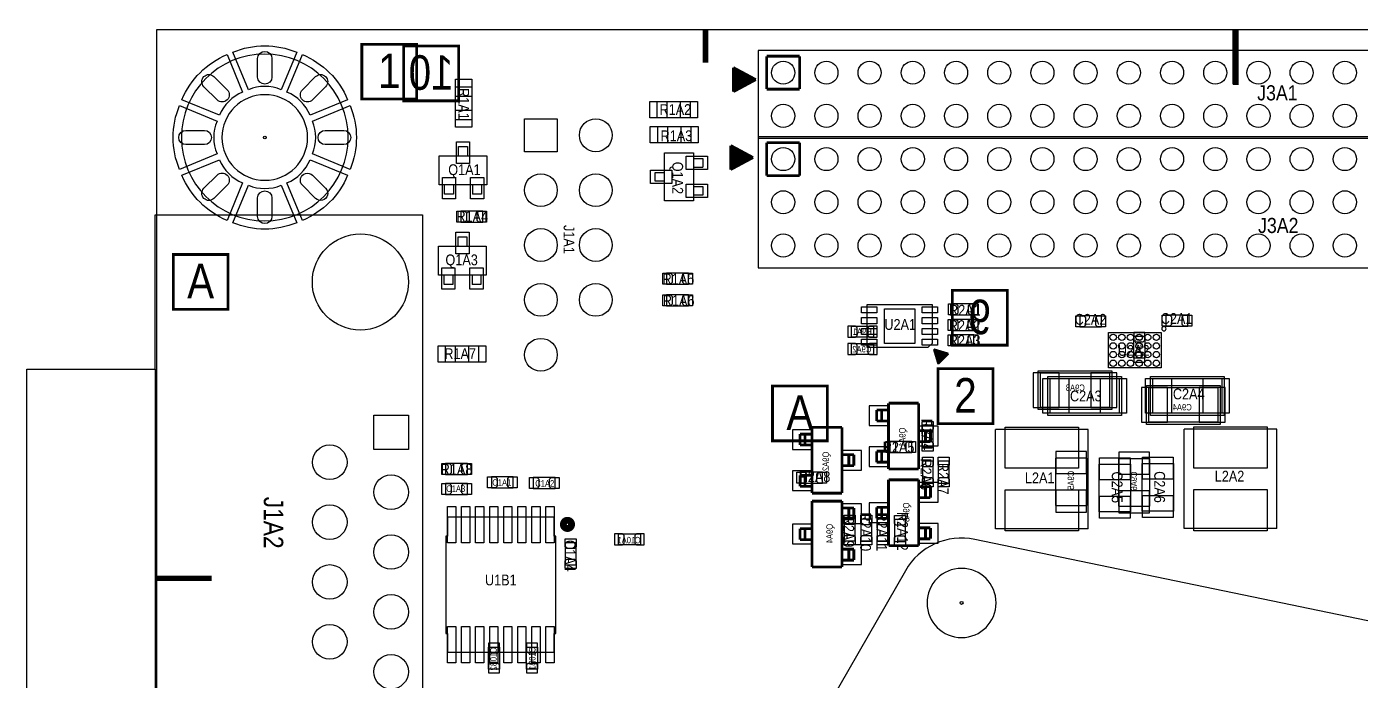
# Model space of a CAD drawing. Extents: x -11 to 122, y -5 to 122.
# Drawn here: x -11 to 50.7, y 91.9 to 122.1 of the extents above; entities that cross this region are included whole.
import ezdxf
from ezdxf.enums import TextEntityAlignment as Align

# ---------------------------------------------------------------- set-up
doc = ezdxf.new("R2010")
doc.units = 0
doc.header["$MEASUREMENT"] = 0
for name, color, linetype in [('BG_OUTLINE', 7, 'CONTINUOUS'), ('BG_SILKSCREEN_BOTTOM', 7, 'CONTINUOUS'), ('BG_SILKSCREEN_TOP', 7, 'CONTINUOUS'), ('PG_ASSEMBLY_BOTTOM', 7, 'CONTINUOUS'), ('PG_ASSEMBLY_TOP', 7, 'CONTINUOUS'), ('PIN_BOTTOM', 7, 'CONTINUOUS'), ('PIN_TOP', 7, 'CONTINUOUS'), ('RD_ASSEMBLY_BOTTOM', 7, 'CONTINUOUS'), ('RD_ASSEMBLY_TOP', 7, 'CONTINUOUS')]:
    doc.layers.add(name, color=color, linetype=linetype)

msp = doc.modelspace()

# ---------------------------------------------------------------- linework, layer by layer
at = {"layer": 'BG_OUTLINE'}
msp.add_lwpolyline([(-5, -5), (-5, 122), (122, 122), (122, -5)], close=True, dxfattribs=at)
at = {"layer": 'BG_SILKSCREEN_BOTTOM', "const_width": 0.254}
for points in [[(20.4, 122), (20.4, 120.46)], [(44.915, 122.001), (44.915, 119.461)], [(-5, 96.6), (-2.46, 96.6)]]:
    msp.add_lwpolyline(points, dxfattribs=at)
at = {"layer": 'BG_SILKSCREEN_BOTTOM', "const_width": 0.127}
for points in [[(6.43, 118.698), (8.97, 118.698), (8.97, 121.238), (6.43, 121.238)], [(-4.238, 111.586), (-1.698, 111.586), (-1.698, 109.046), (-4.238, 109.046)], [(31.83, 107.388), (34.37, 107.388), (34.37, 109.928), (31.83, 109.928)]]:
    msp.add_lwpolyline(points, close=True, dxfattribs=at)
at = {"layer": 'BG_SILKSCREEN_TOP', "const_width": 0.254}
for points in [[(44.954, 121.975), (44.954, 119.435)], [(-5, 96.6), (-2.46, 96.6)]]:
    msp.add_lwpolyline(points, dxfattribs=at)
at = {"layer": 'BG_SILKSCREEN_TOP', "const_width": 0.127}
for points in [[(4.493, 118.776), (7.033, 118.776), (7.033, 121.316), (4.493, 121.316)], [(31.167, 103.761), (33.707, 103.761), (33.707, 106.301), (31.167, 106.301)], [(23.504, 105.502), (26.044, 105.502), (26.044, 102.962), (23.504, 102.962)]]:
    msp.add_lwpolyline(points, close=True, dxfattribs=at)
at = {"layer": 'PG_ASSEMBLY_BOTTOM'}
for points in [[(28.178, 107.76), (27.162, 107.76), (27.162, 108.268), (28.178, 108.268)], [(27.162, 107.463), (28.178, 107.463), (28.178, 106.955), (27.162, 106.955)], [(40.733, 107.8), (40.733, 106.784), (40.225, 106.784), (40.225, 107.8)], [(35.81, 106.205), (39.21, 106.205), (39.21, 104.405), (35.81, 104.405)], [(35.91, 106.105), (39.11, 106.105), (39.11, 104.505), (35.91, 104.505)], [(44.223, 103.724), (40.823, 103.724), (40.823, 105.524), (44.223, 105.524)], [(44.123, 103.824), (40.923, 103.824), (40.923, 105.424), (44.123, 105.424)], [(36.612, 99.966), (38.062, 99.966), (38.062, 102.166), (36.612, 102.166)], [(39.528, 99.934), (40.978, 99.934), (40.978, 102.134), (39.528, 102.134)], [(17.389, 98.149), (16.373, 98.149), (16.373, 98.657), (17.389, 98.657)], [(10.354, 92.403), (10.354, 93.419), (10.862, 93.419), (10.862, 92.403)], [(12.122, 92.403), (12.122, 93.419), (12.63, 93.419), (12.63, 92.403)]]:
    msp.add_lwpolyline(points, close=True, dxfattribs=at)
at = {"layer": 'PG_ASSEMBLY_BOTTOM', "const_width": 0.127}
for points in [[(28.328, 103.879), (28.328, 104.387)], [(28.875, 104.387), (28.328, 104.387)], [(28.559, 103.879), (28.559, 104.387)], [(30.271, 104.705), (28.875, 104.705)], [(28.875, 101.657), (28.875, 104.705)], [(30.271, 101.657), (30.271, 104.705)], [(28.875, 103.879), (28.328, 103.879)], [(25.327, 103.272), (24.78, 103.272)], [(24.78, 102.764), (24.78, 103.272)], [(25.011, 102.764), (25.011, 103.272)], [(25.327, 100.542), (25.327, 103.59)], [(26.723, 103.59), (25.327, 103.59)], [(26.723, 100.542), (26.723, 103.59)], [(30.271, 103.435), (30.818, 103.435)], [(30.587, 103.435), (30.587, 102.927)], [(30.818, 103.435), (30.818, 102.927)], [(25.327, 102.764), (24.78, 102.764)], [(28.328, 102.483), (28.328, 101.975)], [(28.875, 102.483), (28.328, 102.483)], [(28.559, 102.483), (28.559, 101.975)], [(30.271, 102.927), (30.818, 102.927)], [(26.723, 102.32), (27.27, 102.32)], [(26.723, 101.812), (27.27, 101.812)], [(27.039, 102.32), (27.039, 101.812)], [(27.27, 102.32), (27.27, 101.812)], [(28.875, 101.975), (28.328, 101.975)], [(25.327, 101.368), (24.78, 101.368)], [(24.78, 101.368), (24.78, 100.86)], [(25.011, 101.368), (25.011, 100.86)], [(30.271, 101.657), (28.875, 101.657)], [(25.327, 100.86), (24.78, 100.86)], [(28.875, 101.158), (28.875, 98.11)], [(28.875, 101.158), (30.271, 101.158)], [(30.271, 101.158), (30.271, 98.11)], [(30.271, 100.84), (30.818, 100.84)], [(30.587, 100.332), (30.587, 100.84)], [(30.818, 100.332), (30.818, 100.84)], [(26.723, 100.542), (25.327, 100.542)], [(25.327, 100.171), (26.723, 100.171)], [(25.327, 100.171), (25.327, 97.123)], [(26.723, 100.171), (26.723, 97.123)], [(30.271, 100.332), (30.818, 100.332)], [(26.723, 99.853), (27.27, 99.853)], [(26.723, 99.345), (27.27, 99.345)], [(27.039, 99.345), (27.039, 99.853)], [(27.27, 99.345), (27.27, 99.853)], [(28.875, 99.888), (28.328, 99.888)], [(28.328, 99.38), (28.328, 99.888)], [(28.875, 99.38), (28.328, 99.38)], [(28.559, 99.38), (28.559, 99.888)], [(24.78, 98.393), (24.78, 98.901)], [(25.327, 98.901), (24.78, 98.901)], [(25.011, 98.393), (25.011, 98.901)], [(30.271, 98.936), (30.818, 98.936)], [(30.587, 98.936), (30.587, 98.428)], [(30.818, 98.936), (30.818, 98.428)], [(25.327, 98.393), (24.78, 98.393)], [(28.875, 98.11), (30.271, 98.11)], [(30.271, 98.428), (30.818, 98.428)], [(26.723, 97.949), (27.27, 97.949)], [(27.039, 97.949), (27.039, 97.441)], [(27.27, 97.949), (27.27, 97.441)], [(25.327, 97.123), (26.723, 97.123)], [(26.723, 97.441), (27.27, 97.441)]]:
    msp.add_lwpolyline(points, dxfattribs=at)
at = {"layer": 'PG_ASSEMBLY_TOP'}
for points in [[(22.84, 116.974), (73.16, 116.974), (73.16, 121.026), (22.84, 121.026)], [(8.823, 119.348), (9.585, 119.348), (9.585, 117.824), (8.823, 117.824)], [(19.69, 118.668), (19.69, 117.906), (18.166, 117.906), (18.166, 118.668)], [(19.716, 117.511), (19.716, 116.749), (18.192, 116.749), (18.192, 117.511)], [(22.84, 110.974), (73.16, 110.974), (73.16, 117.026), (22.84, 117.026)], [(7.307, 113.414), (7.307, 82.22), (-5.073, 82.22), (-5.073, 89.359), (-11.023, 89.359), (-11.023, 106.275), (-5.073, 106.275), (-5.073, 113.414)], [(9.073, 113.08), (10.089, 113.08), (10.089, 113.588), (9.073, 113.588)], [(18.602, 110.207), (19.618, 110.207), (19.618, 110.715), (18.602, 110.715)], [(18.602, 109.206), (19.618, 109.206), (19.618, 109.714), (18.602, 109.714)], [(31.827, 108.791), (32.843, 108.791), (32.843, 109.299), (31.827, 109.299)], [(37.725, 108.244), (38.741, 108.244), (38.741, 108.752), (37.725, 108.752)], [(42.732, 108.778), (41.716, 108.778), (41.716, 108.27), (42.732, 108.27)], [(31.814, 108.076), (32.83, 108.076), (32.83, 108.584), (31.814, 108.584)], [(32.83, 107.869), (31.814, 107.869), (31.814, 107.361), (32.83, 107.361)], [(8.364, 106.596), (8.364, 107.358), (9.888, 107.358), (9.888, 106.596)], [(36.256, 104.142), (36.256, 105.942), (39.656, 105.942), (39.656, 104.142)], [(36.356, 104.242), (36.356, 105.842), (39.556, 105.842), (39.556, 104.242)], [(44.406, 105.942), (44.406, 104.142), (41.006, 104.142), (41.006, 105.942)], [(44.306, 105.842), (44.306, 104.242), (41.106, 104.242), (41.106, 105.842)], [(30.43, 103.684), (30.43, 102.668), (30.938, 102.668), (30.938, 103.684)], [(28.934, 102.419), (29.95, 102.419), (29.95, 102.927), (28.934, 102.927)], [(9.387, 101.914), (8.371, 101.914), (8.371, 101.406), (9.387, 101.406)], [(30.441, 102.022), (30.441, 101.006), (30.949, 101.006), (30.949, 102.022)], [(31.169, 102.022), (31.169, 101.006), (31.677, 101.006), (31.677, 102.022)], [(40.072, 99.683), (38.622, 99.683), (38.622, 101.883), (40.072, 101.883)], [(42.069, 99.709), (40.619, 99.709), (40.619, 101.909), (42.069, 101.909)], [(11.506, 101.29), (10.49, 101.29), (10.49, 100.782), (11.506, 100.782)], [(13.443, 101.264), (12.427, 101.264), (12.427, 100.756), (13.443, 100.756)], [(25.824, 101.516), (24.808, 101.516), (24.808, 101.008), (25.824, 101.008)], [(8.371, 100.483), (9.387, 100.483), (9.387, 100.991), (8.371, 100.991)], [(26.817, 99.347), (26.817, 98.331), (27.325, 98.331), (27.325, 99.347)], [(27.597, 99.337), (27.597, 98.321), (28.105, 98.321), (28.105, 99.337)], [(28.345, 99.337), (28.345, 98.321), (28.853, 98.321), (28.853, 99.337)], [(29.146, 99.326), (29.146, 98.31), (29.654, 98.31), (29.654, 99.326)], [(13.903, 98.242), (13.903, 97.226), (14.411, 97.226), (14.411, 98.242)]]:
    msp.add_lwpolyline(points, close=True, dxfattribs=at)
for points in [[(3.861, 117, 1), (-3.861, 117, 1)], [(1.981, 117, 1), (-1.981, 117, 1)], [(41.723, 108.152, 1), (41.523, 108.152, 1)], [(33.858, 95.46, 1), (30.657, 95.46, 1)]]:
    msp.add_lwpolyline(points, format="xyb", close=True, dxfattribs=at)
for points, const_width in [([(24.762, 120.762), (23.238, 120.762)], 0.127), ([(23.238, 120.762), (23.238, 119.238)], 0.127), ([(24.762, 119.238), (24.762, 120.762)], 0.127), ([(22.73, 119.678), (21.694, 120.234)], 0.127), ([(21.694, 120.234), (21.694, 119.121)], 0.127), ([(21.694, 120.107), (21.931, 120.107)], 0.127), ([(21.694, 119.98), (22.167, 119.98)], 0.127), ([(21.694, 119.853), (22.404, 119.853)], 0.127), ([(21.694, 119.726), (22.64, 119.726)], 0.127), ([(21.694, 119.121), (22.73, 119.678)], 0.127), ([(21.694, 119.599), (22.583, 119.599)], 0.127), ([(21.694, 119.472), (22.347, 119.472)], 0.127), ([(21.694, 119.345), (22.111, 119.345)], 0.127), ([(21.694, 119.218), (21.874, 119.218)], 0.127), ([(23.238, 119.238), (24.762, 119.238)], 0.127), ([(21.567, 116.629), (21.567, 115.516)], 0.127), ([(22.603, 116.073), (21.567, 116.629)], 0.127), ([(23.238, 116.762), (23.238, 115.238)], 0.127), ([(24.762, 116.762), (23.238, 116.762)], 0.127), ([(24.762, 115.238), (24.762, 116.762)], 0.127), ([(21.567, 116.502), (21.804, 116.502)], 0.127), ([(21.567, 116.375), (22.04, 116.375)], 0.127), ([(21.567, 116.248), (22.277, 116.248)], 0.127), ([(21.567, 116.121), (22.513, 116.121)], 0.127), ([(21.567, 115.516), (22.603, 116.073)], 0.127), ([(21.567, 115.994), (22.456, 115.994)], 0.127), ([(21.567, 115.867), (22.22, 115.867)], 0.127), ([(21.567, 115.74), (21.984, 115.74)], 0.127), ([(21.567, 115.613), (21.747, 115.613)], 0.127), ([(23.238, 115.238), (24.762, 115.238)], 0.127), ([(30.969, 107.188), (31.172, 106.512)], 0.076), ([(31.645, 106.985), (30.969, 107.188)], 0.076), ([(30.976, 107.207), (31.179, 106.531)], 0.076), ([(31.651, 107.004), (30.976, 107.207)], 0.076), ([(31.388, 106.728), (30.987, 107.129)], 0.076), ([(31.394, 106.747), (30.993, 107.148)], 0.076), ([(31.334, 106.674), (31.034, 106.975)], 0.076), ([(31.341, 106.693), (31.039, 106.995)], 0.076), ([(31.442, 106.782), (31.065, 107.159)], 0.076), ([(31.448, 106.801), (31.07, 107.178)], 0.076), ([(31.28, 106.62), (31.079, 106.821)], 0.076), ([(31.287, 106.64), (31.086, 106.84)], 0.076), ([(31.172, 106.512), (31.645, 106.985)], 0.076), ([(31.179, 106.531), (31.651, 107.004)], 0.076), ([(31.495, 106.835), (31.218, 107.113)], 0.076), ([(31.502, 106.855), (31.225, 107.132)], 0.076), ([(31.549, 106.889), (31.372, 107.066)], 0.076), ([(31.556, 106.909), (31.379, 107.086)], 0.076), ([(31.604, 106.944), (31.527, 107.02)], 0.076), ([(31.61, 106.963), (31.534, 107.039)], 0.076), ([(31.226, 106.566), (31.126, 106.666)], 0.076), ([(31.232, 106.585), (31.132, 106.686)], 0.076)]:
    msp.add_lwpolyline(points, dxfattribs=dict(at, const_width=const_width))
for points in [[(8.073, 114.806), (8.073, 116.152)], [(8.073, 116.152), (10.283, 116.152)], [(8.975, 116.152), (8.975, 116.584)], [(8.975, 116.584), (9.381, 116.584)], [(9.381, 116.584), (9.381, 116.152)], [(10.283, 116.152), (10.283, 114.806)], [(18.502, 116.285), (19.848, 116.285)], [(18.502, 114.075), (18.502, 116.285)], [(19.848, 116.285), (19.848, 114.075)], [(19.848, 116.031), (20.28, 116.031)], [(19.848, 115.624), (20.28, 115.624)], [(20.28, 116.031), (20.28, 115.624)], [(18.07, 114.977), (18.07, 115.383)], [(18.07, 115.383), (18.502, 115.383)], [(18.502, 114.977), (18.07, 114.977)], [(10.283, 114.806), (8.073, 114.806)], [(8.327, 114.374), (8.327, 114.806)], [(8.734, 114.374), (8.327, 114.374)], [(8.734, 114.806), (8.734, 114.374)], [(9.622, 114.806), (9.622, 114.374)], [(10.029, 114.374), (9.622, 114.374)], [(10.029, 114.806), (10.029, 114.374)], [(19.848, 114.736), (20.28, 114.736)], [(20.28, 114.329), (19.848, 114.329)], [(20.28, 114.736), (20.28, 114.329)], [(19.848, 114.075), (18.502, 114.075)], [(8.947, 111.972), (8.947, 112.404)], [(8.947, 112.404), (9.353, 112.404)], [(9.353, 112.404), (9.353, 111.972)], [(8.045, 110.626), (8.045, 111.972)], [(8.045, 111.972), (10.255, 111.972)], [(10.255, 111.972), (10.255, 110.626)], [(10.255, 110.626), (8.045, 110.626)], [(8.299, 110.194), (8.299, 110.626)], [(8.706, 110.626), (8.706, 110.194)], [(9.594, 110.626), (9.594, 110.194)], [(10.001, 110.626), (10.001, 110.194)], [(8.706, 110.194), (8.299, 110.194)], [(10.001, 110.194), (9.594, 110.194)], [(27.889, 107.274), (27.889, 109.274)], [(30.889, 109.274), (30.889, 107.474), (30.689, 107.274), (27.889, 107.274)], [(27.889, 109.274), (30.889, 109.274)], [(39.055, 106.334), (39.055, 107.97)], [(39.055, 107.97), (41.491, 107.97)], [(41.491, 107.97), (41.491, 106.334)], [(-5.073, 106.275), (-5.073, 89.359)], [(41.491, 106.334), (39.055, 106.334)], [(33.821, 98.892), (33.821, 103.492)], [(38.121, 103.492), (33.821, 103.492)], [(38.121, 98.892), (38.121, 103.492)], [(46.857, 103.505), (42.557, 103.505)], [(42.557, 98.905), (42.557, 103.505)], [(46.857, 98.905), (46.857, 103.505)], [(13.393, 99.426), (8.461, 99.426)], [(8.461, 99.426), (8.461, 98.551)], [(13.393, 98.551), (13.393, 99.426)], [(38.121, 98.892), (33.821, 98.892)], [(46.857, 98.905), (42.557, 98.905)], [(8.377, 98.551), (8.377, 94.051)], [(8.461, 98.551), (8.377, 98.551)], [(13.477, 98.551), (13.393, 98.551)], [(13.477, 94.051), (13.477, 98.551)], [(55.462, 93.728), (32.865, 98.398)], [(29.654, 96.952), (23.585, 86.361)], [(8.377, 94.051), (8.461, 94.051)], [(8.461, 94.051), (8.461, 93.176)], [(13.393, 94.051), (13.477, 94.051)], [(13.393, 93.176), (13.393, 94.051)], [(8.461, 93.176), (13.393, 93.176)]]:
    msp.add_lwpolyline(points, dxfattribs=at)
at = {"layer": 'PG_ASSEMBLY_TOP', "const_width": 0.318}
msp.add_lwpolyline([(14.203, 99.095, 1), (13.823, 99.095, 1)], format="xyb", close=True, dxfattribs=at)
at = {"layer": 'PG_ASSEMBLY_TOP'}
msp.add_lwpolyline([(32.865, 98.398, 0.324283), (29.654, 96.952)], format="xyb", dxfattribs=at)
at = {"layer": 'PIN_BOTTOM'}
for points in [[(0.33, 120.656), (0.33, 119.796, -1), (-0.33, 119.796), (-0.33, 120.656, -1)], [(-2.352, 119.818), (-1.744, 119.21, -1), (-2.21, 118.744), (-2.818, 119.352, -1)], [(2.818, 119.352), (2.21, 118.744, -1), (1.744, 119.21), (2.352, 119.818, -1)], [(-3.656, 117.33), (-2.796, 117.33, -1), (-2.796, 116.67), (-3.656, 116.67, -1)], [(3.656, 116.67), (2.796, 116.67, -1), (2.796, 117.33), (3.656, 117.33, -1)], [(-2.818, 114.648), (-2.21, 115.256, -1), (-1.744, 114.79), (-2.352, 114.182, -1)], [(2.352, 114.182), (1.744, 114.79, -1), (2.21, 115.256), (2.818, 114.648, -1)], [(-0.33, 113.344), (-0.33, 114.204, -1), (0.33, 114.204), (0.33, 113.344, -1)]]:
    msp.add_lwpolyline(points, format="xyb", close=True, dxfattribs=at)
for points in [[(13.543, 116.344), (12.023, 116.344), (12.023, 117.864), (13.543, 117.864)], [(26.984, 107.76), (27.348, 107.76), (27.424, 107.836), (27.424, 108.192), (27.348, 108.268), (26.984, 108.268)], [(28.356, 108.268), (27.992, 108.268), (27.916, 108.192), (27.916, 107.836), (27.992, 107.76), (28.356, 107.76)], [(26.984, 106.955), (27.348, 106.955), (27.424, 107.031), (27.424, 107.387), (27.348, 107.463), (26.984, 107.463)], [(28.356, 107.463), (27.992, 107.463), (27.916, 107.387), (27.916, 107.031), (27.992, 106.955), (28.356, 106.955)], [(40.225, 107.978), (40.225, 107.614), (40.301, 107.538), (40.657, 107.538), (40.733, 107.614), (40.733, 107.978)], [(40.733, 106.606), (40.733, 106.97), (40.657, 107.046), (40.301, 107.046), (40.225, 106.97), (40.225, 106.606)], [(35.576, 106.105), (35.576, 104.505), (36.776, 104.505), (36.776, 106.105)], [(38.244, 106.105), (38.244, 104.505), (39.444, 104.505), (39.444, 106.105)], [(41.789, 103.824), (41.789, 105.424), (40.589, 105.424), (40.589, 103.824)], [(44.457, 103.824), (44.457, 105.424), (43.257, 105.424), (43.257, 103.824)], [(27.975, 103.678), (28.885, 103.678), (28.885, 104.588), (27.975, 104.588)], [(5.047, 104.157), (6.647, 104.157), (6.647, 102.557), (5.047, 102.557)], [(24.427, 102.563), (25.337, 102.563), (25.337, 103.473), (24.427, 103.473)], [(30.261, 102.726), (31.171, 102.726), (31.171, 103.636), (30.261, 103.636)], [(26.713, 101.611), (27.623, 101.611), (27.623, 102.521), (26.713, 102.521)], [(27.975, 101.774), (28.885, 101.774), (28.885, 102.684), (27.975, 102.684)], [(36.627, 101.445), (38.047, 101.445), (38.047, 102.465), (36.627, 102.465)], [(39.543, 101.413), (40.963, 101.413), (40.963, 102.433), (39.543, 102.433)], [(24.427, 100.659), (25.337, 100.659), (25.337, 101.569), (24.427, 101.569)], [(31.171, 101.041), (30.261, 101.041), (30.261, 100.131), (31.171, 100.131)], [(36.627, 99.667), (38.047, 99.667), (38.047, 100.687), (36.627, 100.687)], [(39.543, 99.635), (40.963, 99.635), (40.963, 100.655), (39.543, 100.655)], [(27.623, 100.054), (26.713, 100.054), (26.713, 99.144), (27.623, 99.144)], [(28.885, 100.089), (27.975, 100.089), (27.975, 99.179), (28.885, 99.179)], [(25.337, 99.102), (24.427, 99.102), (24.427, 98.192), (25.337, 98.192)], [(31.171, 99.137), (30.261, 99.137), (30.261, 98.227), (31.171, 98.227)], [(16.195, 98.149), (16.559, 98.149), (16.635, 98.225), (16.635, 98.581), (16.559, 98.657), (16.195, 98.657)], [(17.567, 98.657), (17.203, 98.657), (17.127, 98.581), (17.127, 98.225), (17.203, 98.149), (17.567, 98.149)], [(27.623, 98.15), (26.713, 98.15), (26.713, 97.24), (27.623, 97.24)], [(10.354, 93.597), (10.354, 93.233), (10.43, 93.157), (10.786, 93.157), (10.862, 93.233), (10.862, 93.597)], [(12.122, 93.597), (12.122, 93.233), (12.198, 93.157), (12.554, 93.157), (12.63, 93.233), (12.63, 93.597)], [(10.862, 92.225), (10.862, 92.589), (10.786, 92.665), (10.43, 92.665), (10.354, 92.589), (10.354, 92.225)], [(12.63, 92.225), (12.63, 92.589), (12.554, 92.665), (12.198, 92.665), (12.122, 92.589), (12.122, 92.225)]]:
    msp.add_lwpolyline(points, close=True, dxfattribs=at)
for centre, radius in [((24, 120), 0.535), ((26, 120), 0.535), ((28, 120), 0.535), ((30, 120), 0.535), ((32, 120), 0.535), ((34, 120), 0.535), ((36, 120), 0.535), ((38, 120), 0.535), ((40, 120), 0.535), ((42, 120), 0.535), ((44, 120), 0.535), ((46, 120), 0.535), ((48, 120), 0.535), ((50, 120), 0.535), ((24, 118), 0.535), ((26, 118), 0.535), ((28, 118), 0.535), ((30, 118), 0.535), ((32, 118), 0.535), ((34, 118), 0.535), ((36, 118), 0.535), ((38, 118), 0.535), ((40, 118), 0.535), ((42, 118), 0.535), ((44, 118), 0.535), ((46, 118), 0.535), ((48, 118), 0.535), ((50, 118), 0.535), ((15.323, 117.104), 0.76), ((0, 117), 0.065), ((24, 116), 0.535), ((26, 116), 0.535), ((28, 116), 0.535), ((30, 116), 0.535), ((32, 116), 0.535), ((34, 116), 0.535), ((36, 116), 0.535), ((38, 116), 0.535), ((40, 116), 0.535), ((42, 116), 0.535), ((44, 116), 0.535), ((46, 116), 0.535), ((48, 116), 0.535), ((50, 116), 0.535), ((12.783, 114.564), 0.76), ((15.323, 114.564), 0.76), ((24, 114), 0.535), ((26, 114), 0.535), ((28, 114), 0.535), ((30, 114), 0.535), ((32, 114), 0.535), ((34, 114), 0.535), ((36, 114), 0.535), ((38, 114), 0.535), ((40, 114), 0.535), ((42, 114), 0.535), ((44, 114), 0.535), ((46, 114), 0.535), ((48, 114), 0.535), ((50, 114), 0.535), ((4.427, 110.312), 2.225), ((12.783, 112.024), 0.76), ((15.323, 112.024), 0.76), ((24, 112), 0.535), ((26, 112), 0.535), ((28, 112), 0.535), ((30, 112), 0.535), ((32, 112), 0.535), ((34, 112), 0.535), ((36, 112), 0.535), ((38, 112), 0.535), ((40, 112), 0.535), ((42, 112), 0.535), ((44, 112), 0.535), ((46, 112), 0.535), ((48, 112), 0.535), ((50, 112), 0.535), ((12.783, 109.484), 0.76), ((15.323, 109.484), 0.76), ((12.783, 106.944), 0.76), ((3.007, 101.972), 0.8), ((5.847, 100.587), 0.8), ((3.007, 99.202), 0.8), ((5.847, 97.817), 0.8), ((3.007, 96.432), 0.8), ((5.847, 95.047), 0.8), ((32.258, 95.46), 0.065), ((3.007, 93.662), 0.8), ((5.847, 92.277), 0.8)]:
    msp.add_circle(centre, radius, dxfattribs=at)
at = {"layer": 'PIN_TOP'}
for points in [[(-0.758, 119.211), (-1.478, 120.947, -0.198984), (1.478, 120.947), (0.758, 119.211, 0.198828)], [(-2.099, 118.027), (-3.836, 118.746, -0.198956), (-1.746, 120.836), (-1.027, 119.099, 0.19886)], [(1.027, 119.099), (1.746, 120.836, -0.198956), (3.836, 118.746), (2.099, 118.027, 0.19886)], [(-2.211, 116.242), (-3.947, 115.522, -0.198984), (-3.947, 118.478), (-2.211, 117.758, 0.198828)], [(2.211, 117.758), (3.947, 118.478, -0.198984), (3.947, 115.522), (2.211, 116.242, 0.198828)], [(-1.027, 114.901), (-1.746, 113.164, -0.198956), (-3.836, 115.254), (-2.099, 115.973, 0.19886)], [(2.099, 115.973), (3.836, 115.254, -0.198956), (1.746, 113.164), (1.027, 114.901, 0.19886)], [(0.758, 114.789), (1.478, 113.053, -0.198984), (-1.478, 113.053), (-0.758, 114.789, 0.198828)]]:
    msp.add_lwpolyline(points, format="xyb", close=True, dxfattribs=at)
for points in [[(9.584, 119.692), (9.584, 118.902), (8.824, 118.902), (8.824, 119.692)], [(18.612, 117.907), (17.822, 117.907), (17.822, 118.667), (18.612, 118.667)], [(20.034, 117.907), (19.244, 117.907), (19.244, 118.667), (20.034, 118.667)], [(9.584, 118.27), (9.584, 117.48), (8.824, 117.48), (8.824, 118.27)], [(13.543, 116.344), (12.023, 116.344), (12.023, 117.864), (13.543, 117.864)], [(18.638, 116.75), (17.848, 116.75), (17.848, 117.51), (18.638, 117.51)], [(20.06, 116.75), (19.27, 116.75), (19.27, 117.51), (20.06, 117.51)], [(9.483, 116.793), (9.483, 115.803), (8.873, 115.803), (8.873, 116.793)], [(19.506, 116.135), (20.496, 116.135), (20.496, 115.525), (19.506, 115.525)], [(17.861, 115.485), (18.851, 115.485), (18.851, 114.875), (17.861, 114.875)], [(8.833, 115.148), (8.833, 114.158), (8.223, 114.158), (8.223, 115.148)], [(10.133, 115.148), (10.133, 114.158), (9.523, 114.158), (9.523, 115.148)], [(19.506, 114.835), (20.496, 114.835), (20.496, 114.225), (19.506, 114.225)], [(8.895, 113.588), (9.259, 113.588), (9.335, 113.512), (9.335, 113.156), (9.259, 113.08), (8.895, 113.08)], [(10.267, 113.08), (9.903, 113.08), (9.827, 113.156), (9.827, 113.512), (9.903, 113.588), (10.267, 113.588)], [(9.455, 112.613), (9.455, 111.623), (8.845, 111.623), (8.845, 112.613)], [(8.805, 110.968), (8.805, 109.978), (8.195, 109.978), (8.195, 110.968)], [(10.105, 110.968), (10.105, 109.978), (9.495, 109.978), (9.495, 110.968)], [(18.424, 110.715), (18.788, 110.715), (18.864, 110.639), (18.864, 110.283), (18.788, 110.207), (18.424, 110.207)], [(19.796, 110.207), (19.432, 110.207), (19.356, 110.283), (19.356, 110.639), (19.432, 110.715), (19.796, 110.715)], [(18.424, 109.714), (18.788, 109.714), (18.864, 109.638), (18.864, 109.282), (18.788, 109.206), (18.424, 109.206)], [(19.796, 109.206), (19.432, 109.206), (19.356, 109.282), (19.356, 109.638), (19.432, 109.714), (19.796, 109.714)], [(31.649, 109.299), (32.013, 109.299), (32.089, 109.223), (32.089, 108.867), (32.013, 108.791), (31.649, 108.791)], [(33.021, 108.791), (32.657, 108.791), (32.581, 108.867), (32.581, 109.223), (32.657, 109.299), (33.021, 109.299)], [(28.338, 108.884), (27.628, 108.884), (27.628, 109.164), (28.338, 109.164)], [(28.338, 108.384), (27.628, 108.384), (27.628, 108.664), (28.338, 108.664)], [(30.089, 107.474), (28.689, 107.474), (28.689, 109.074), (30.089, 109.074)], [(30.44, 109.164), (31.15, 109.164), (31.15, 108.884), (30.44, 108.884)], [(30.44, 108.664), (31.15, 108.664), (31.15, 108.384), (30.44, 108.384)], [(37.547, 108.752), (37.911, 108.752), (37.987, 108.676), (37.987, 108.32), (37.911, 108.244), (37.547, 108.244)], [(38.919, 108.244), (38.555, 108.244), (38.479, 108.32), (38.479, 108.676), (38.555, 108.752), (38.919, 108.752)], [(41.538, 108.778), (41.902, 108.778), (41.978, 108.702), (41.978, 108.346), (41.902, 108.27), (41.538, 108.27)], [(42.91, 108.27), (42.546, 108.27), (42.47, 108.346), (42.47, 108.702), (42.546, 108.778), (42.91, 108.778)], [(28.338, 107.884), (27.628, 107.884), (27.628, 108.164), (28.338, 108.164)], [(30.44, 108.164), (31.15, 108.164), (31.15, 107.884), (30.44, 107.884)], [(31.636, 108.584), (32, 108.584), (32.076, 108.508), (32.076, 108.152), (32, 108.076), (31.636, 108.076)], [(33.008, 108.076), (32.644, 108.076), (32.568, 108.152), (32.568, 108.508), (32.644, 108.584), (33.008, 108.584)], [(28.338, 107.384), (27.628, 107.384), (27.628, 107.664), (28.338, 107.664)], [(30.44, 107.664), (31.15, 107.664), (31.15, 107.384), (30.44, 107.384)], [(31.636, 107.869), (32, 107.869), (32.076, 107.793), (32.076, 107.437), (32, 107.361), (31.636, 107.361)], [(33.008, 107.361), (32.644, 107.361), (32.568, 107.437), (32.568, 107.793), (32.644, 107.869), (33.008, 107.869)], [(8.02, 107.357), (8.81, 107.357), (8.81, 106.597), (8.02, 106.597)], [(9.442, 107.357), (10.232, 107.357), (10.232, 106.597), (9.442, 106.597)], [(36.022, 104.242), (36.022, 105.842), (37.222, 105.842), (37.222, 104.242)], [(38.69, 104.242), (38.69, 105.842), (39.89, 105.842), (39.89, 104.242)], [(41.972, 105.842), (41.972, 104.242), (40.772, 104.242), (40.772, 105.842)], [(44.64, 105.842), (44.64, 104.242), (43.44, 104.242), (43.44, 105.842)], [(5.047, 104.157), (6.647, 104.157), (6.647, 102.557), (5.047, 102.557)], [(30.938, 103.862), (30.938, 103.498), (30.862, 103.422), (30.506, 103.422), (30.43, 103.498), (30.43, 103.862)], [(34.271, 103.592), (37.671, 103.592), (37.671, 101.692), (34.271, 101.692)], [(43.007, 103.605), (46.407, 103.605), (46.407, 101.705), (43.007, 101.705)], [(28.756, 102.927), (29.12, 102.927), (29.196, 102.851), (29.196, 102.495), (29.12, 102.419), (28.756, 102.419)], [(30.128, 102.419), (29.764, 102.419), (29.688, 102.495), (29.688, 102.851), (29.764, 102.927), (30.128, 102.927)], [(30.43, 102.49), (30.43, 102.854), (30.506, 102.93), (30.862, 102.93), (30.938, 102.854), (30.938, 102.49)], [(8.193, 101.914), (8.557, 101.914), (8.633, 101.838), (8.633, 101.482), (8.557, 101.406), (8.193, 101.406)], [(9.565, 101.406), (9.201, 101.406), (9.125, 101.482), (9.125, 101.838), (9.201, 101.914), (9.565, 101.914)], [(30.949, 102.2), (30.949, 101.836), (30.873, 101.76), (30.517, 101.76), (30.441, 101.836), (30.441, 102.2)], [(31.677, 102.2), (31.677, 101.836), (31.601, 101.76), (31.245, 101.76), (31.169, 101.836), (31.169, 102.2)], [(40.057, 101.162), (38.637, 101.162), (38.637, 102.182), (40.057, 102.182)], [(42.054, 101.188), (40.634, 101.188), (40.634, 102.208), (42.054, 102.208)], [(10.312, 101.29), (10.676, 101.29), (10.752, 101.214), (10.752, 100.858), (10.676, 100.782), (10.312, 100.782)], [(11.684, 100.782), (11.32, 100.782), (11.244, 100.858), (11.244, 101.214), (11.32, 101.29), (11.684, 101.29)], [(12.249, 101.264), (12.613, 101.264), (12.689, 101.188), (12.689, 100.832), (12.613, 100.756), (12.249, 100.756)], [(13.621, 100.756), (13.257, 100.756), (13.181, 100.832), (13.181, 101.188), (13.257, 101.264), (13.621, 101.264)], [(24.63, 101.516), (24.994, 101.516), (25.07, 101.44), (25.07, 101.084), (24.994, 101.008), (24.63, 101.008)], [(26.002, 101.008), (25.638, 101.008), (25.562, 101.084), (25.562, 101.44), (25.638, 101.516), (26.002, 101.516)], [(30.441, 100.828), (30.441, 101.192), (30.517, 101.268), (30.873, 101.268), (30.949, 101.192), (30.949, 100.828)], [(31.169, 100.828), (31.169, 101.192), (31.245, 101.268), (31.601, 101.268), (31.677, 101.192), (31.677, 100.828)], [(8.193, 100.991), (8.557, 100.991), (8.633, 100.915), (8.633, 100.559), (8.557, 100.483), (8.193, 100.483)], [(9.565, 100.483), (9.201, 100.483), (9.125, 100.559), (9.125, 100.915), (9.201, 100.991), (9.565, 100.991)], [(34.271, 100.692), (37.671, 100.692), (37.671, 98.792), (34.271, 98.792)], [(43.007, 100.705), (46.407, 100.705), (46.407, 98.805), (43.007, 98.805)], [(40.057, 99.384), (38.637, 99.384), (38.637, 100.404), (40.057, 100.404)], [(42.054, 99.41), (40.634, 99.41), (40.634, 100.43), (42.054, 100.43)], [(8.842, 99.916), (8.842, 98.236), (8.462, 98.236), (8.462, 99.916)], [(9.492, 99.916), (9.492, 98.236), (9.112, 98.236), (9.112, 99.916)], [(10.142, 99.916), (10.142, 98.236), (9.762, 98.236), (9.762, 99.916)], [(10.792, 99.916), (10.792, 98.236), (10.412, 98.236), (10.412, 99.916)], [(11.442, 99.916), (11.442, 98.236), (11.062, 98.236), (11.062, 99.916)], [(12.092, 99.916), (12.092, 98.236), (11.712, 98.236), (11.712, 99.916)], [(12.742, 99.916), (12.742, 98.236), (12.362, 98.236), (12.362, 99.916)], [(13.392, 99.916), (13.392, 98.236), (13.012, 98.236), (13.012, 99.916)], [(27.325, 99.525), (27.325, 99.161), (27.249, 99.085), (26.893, 99.085), (26.817, 99.161), (26.817, 99.525)], [(28.105, 99.515), (28.105, 99.151), (28.029, 99.075), (27.673, 99.075), (27.597, 99.151), (27.597, 99.515)], [(28.853, 99.515), (28.853, 99.151), (28.777, 99.075), (28.421, 99.075), (28.345, 99.151), (28.345, 99.515)], [(29.654, 99.504), (29.654, 99.14), (29.578, 99.064), (29.222, 99.064), (29.146, 99.14), (29.146, 99.504)], [(14.411, 98.42), (14.411, 98.056), (14.335, 97.98), (13.979, 97.98), (13.903, 98.056), (13.903, 98.42)], [(26.817, 98.153), (26.817, 98.517), (26.893, 98.593), (27.249, 98.593), (27.325, 98.517), (27.325, 98.153)], [(27.597, 98.143), (27.597, 98.507), (27.673, 98.583), (28.029, 98.583), (28.105, 98.507), (28.105, 98.143)], [(28.345, 98.143), (28.345, 98.507), (28.421, 98.583), (28.777, 98.583), (28.853, 98.507), (28.853, 98.143)], [(29.146, 98.132), (29.146, 98.496), (29.222, 98.572), (29.578, 98.572), (29.654, 98.496), (29.654, 98.132)], [(13.903, 97.048), (13.903, 97.412), (13.979, 97.488), (14.335, 97.488), (14.411, 97.412), (14.411, 97.048)], [(8.842, 94.366), (8.842, 92.686), (8.462, 92.686), (8.462, 94.366)], [(9.492, 94.366), (9.492, 92.686), (9.112, 92.686), (9.112, 94.366)], [(10.142, 94.366), (10.142, 92.686), (9.762, 92.686), (9.762, 94.366)], [(10.792, 94.366), (10.792, 92.686), (10.412, 92.686), (10.412, 94.366)], [(11.442, 94.366), (11.442, 92.686), (11.062, 92.686), (11.062, 94.366)], [(12.092, 94.366), (12.092, 92.686), (11.712, 92.686), (11.712, 94.366)], [(12.742, 94.366), (12.742, 92.686), (12.362, 92.686), (12.362, 94.366)], [(13.392, 94.366), (13.392, 92.686), (13.012, 92.686), (13.012, 94.366)]]:
    msp.add_lwpolyline(points, close=True, dxfattribs=at)
for centre, radius in [((24, 120), 0.535), ((26, 120), 0.535), ((28, 120), 0.535), ((30, 120), 0.535), ((32, 120), 0.535), ((34, 120), 0.535), ((36, 120), 0.535), ((38, 120), 0.535), ((40, 120), 0.535), ((42, 120), 0.535), ((44, 120), 0.535), ((46, 120), 0.535), ((48, 120), 0.535), ((50, 120), 0.535), ((24, 118), 0.535), ((26, 118), 0.535), ((28, 118), 0.535), ((30, 118), 0.535), ((32, 118), 0.535), ((34, 118), 0.535), ((36, 118), 0.535), ((38, 118), 0.535), ((40, 118), 0.535), ((42, 118), 0.535), ((44, 118), 0.535), ((46, 118), 0.535), ((48, 118), 0.535), ((50, 118), 0.535), ((15.323, 117.104), 0.76), ((0, 117), 0.065), ((24, 116), 0.535), ((26, 116), 0.535), ((28, 116), 0.535), ((30, 116), 0.535), ((32, 116), 0.535), ((34, 116), 0.535), ((36, 116), 0.535), ((38, 116), 0.535), ((40, 116), 0.535), ((42, 116), 0.535), ((44, 116), 0.535), ((46, 116), 0.535), ((48, 116), 0.535), ((50, 116), 0.535), ((12.783, 114.564), 0.76), ((15.323, 114.564), 0.76), ((24, 114), 0.535), ((26, 114), 0.535), ((28, 114), 0.535), ((30, 114), 0.535), ((32, 114), 0.535), ((34, 114), 0.535), ((36, 114), 0.535), ((38, 114), 0.535), ((40, 114), 0.535), ((42, 114), 0.535), ((44, 114), 0.535), ((46, 114), 0.535), ((48, 114), 0.535), ((50, 114), 0.535), ((4.427, 110.312), 2.225), ((12.783, 112.024), 0.76), ((15.323, 112.024), 0.76), ((24, 112), 0.535), ((26, 112), 0.535), ((28, 112), 0.535), ((30, 112), 0.535), ((32, 112), 0.535), ((34, 112), 0.535), ((36, 112), 0.535), ((38, 112), 0.535), ((40, 112), 0.535), ((42, 112), 0.535), ((44, 112), 0.535), ((46, 112), 0.535), ((48, 112), 0.535), ((50, 112), 0.535), ((12.783, 109.484), 0.76), ((15.323, 109.484), 0.76), ((12.783, 106.944), 0.76), ((39.273, 107.752), 0.15), ((39.273, 107.352), 0.15), ((39.673, 107.752), 0.15), ((39.673, 107.352), 0.15), ((40.073, 107.752), 0.15), ((40.073, 107.352), 0.15), ((40.473, 107.752), 0.15), ((40.473, 107.352), 0.15), ((40.873, 107.752), 0.15), ((40.873, 107.352), 0.15), ((41.273, 107.752), 0.15), ((41.273, 107.352), 0.15), ((39.273, 106.952), 0.15), ((39.673, 106.952), 0.15), ((40.073, 106.952), 0.15), ((40.473, 106.952), 0.15), ((40.873, 106.952), 0.15), ((41.273, 106.952), 0.15), ((39.273, 106.552), 0.15), ((39.673, 106.552), 0.15), ((40.073, 106.552), 0.15), ((40.473, 106.552), 0.15), ((40.873, 106.552), 0.15), ((41.273, 106.552), 0.15), ((3.007, 101.972), 0.8), ((5.847, 100.587), 0.8), ((3.007, 99.202), 0.8), ((5.847, 97.817), 0.8), ((3.007, 96.432), 0.8), ((5.847, 95.047), 0.8), ((32.258, 95.46), 0.065), ((3.007, 93.662), 0.8), ((5.847, 92.277), 0.8)]:
    msp.add_circle(centre, radius, dxfattribs=at)

# ---------------------------------------------------------------- texts
at = {"layer": 'BG_SILKSCREEN_BOTTOM', "text_generation_flag": 2, "width": 0.875}
for s, p in [('10', (7.7, 119.206)), ('A', (-2.968, 109.554)), ('9', (33.1, 107.896))]:
    msp.add_text(s, height=1.6, dxfattribs=at).set_placement(p, align=Align.CENTER)
at = {"layer": 'BG_SILKSCREEN_TOP', "width": 0.875}
for s, p in [('1', (5.763, 119.284)), ('2', (32.437, 104.269)), ('A', (24.774, 103.47))]:
    msp.add_text(s, height=1.6, dxfattribs=at).set_placement(p, align=Align.CENTER)
at = {"layer": 'RD_ASSEMBLY_BOTTOM', "text_generation_flag": 2, "width": 0.876667}
for s, p in [('R9A1', (27.661, 107.867)), ('C9A2', (27.64, 107.055)), ('C9A3', (37.522, 105.269)), ('C9A4', (42.472, 104.37)), ('C10A1', (16.864, 98.219))]:
    msp.add_text(s, height=0.3, dxfattribs=at).set_placement(p, align=Align.CENTER)
for s, p in [('C9A1', (40.582, 107.249)), ('Q9A1', (29.666, 103.129)), ('Q9A2', (26.118, 102.014)), ('C9A5', (37.466, 101.135)), ('C9A6', (40.382, 101.103)), ('Q9A3', (29.844, 99.66)), ('Q9A4', (26.296, 98.673)), ('C10B2', (10.734, 92.872)), ('C10B1', (12.533, 92.894))]:
    msp.add_text(s, height=0.3, rotation=90, dxfattribs=at).set_placement(p, align=Align.CENTER)
at = {"layer": 'RD_ASSEMBLY_TOP', "width": 0.876}
for s, p in [('R1A1', (8.96, 118.554)), ('Q1A2', (18.865, 115.128)), ('R2A4', (30.4, 103.258)), ('R2A6', (30.358, 101.415)), ('R2A7', (31.156, 101.208)), ('C2A5', (39.208, 100.813)), ('C2A6', (41.176, 100.826)), ('R2A9', (26.783, 98.763)), ('R2A10', (27.563, 98.753)), ('R2A11', (28.311, 98.753)), ('R2A12', (29.27, 98.779)), ('C1A4', (13.886, 97.643))]:
    msp.add_text(s, height=0.5, rotation=270, dxfattribs=at).set_placement(p, align=Align.CENTER)
at = {"layer": 'RD_ASSEMBLY_TOP'}
for s, height, width, p in [('J3A1', 0.7, 0.875714, (46.878, 118.717)), ('R1A2', 0.5, 0.876, (19.006, 118.042)), ('R1A3', 0.5, 0.876, (19.056, 116.829)), ('Q1A1', 0.5, 0.876, (9.243, 115.26)), ('R1A4', 0.5, 0.876, (9.607, 113.102)), ('J3A2', 0.7, 0.875714, (46.917, 112.58)), ('Q1A3', 0.5, 0.876, (9.113, 111.087)), ('R1A5', 0.5, 0.876, (19.149, 110.203)), ('R1A6', 0.5, 0.876, (19.162, 109.202)), ('R2A1', 0.5, 0.876, (32.411, 108.757)), ('C2A2', 0.5, 0.876, (38.225, 108.335)), ('C2A1', 0.5, 0.876, (42.212, 108.371)), ('U2A1', 0.5, 0.876, (29.415, 108.097)), ('R2A2', 0.5, 0.876, (32.398, 108.042)), ('R2A3', 0.5, 0.876, (32.398, 107.355)), ('R1A7', 0.5, 0.876, (9.045, 106.745)), ('U2A2', 0.5, 0.876, (40.224, 106.897)), ('C2A3', 0.5, 0.876, (38.007, 104.788)), ('C2A4', 0.5, 0.876, (42.772, 104.882)), ('R2A5', 0.5, 0.876, (29.342, 102.417)), ('R1A8', 0.5, 0.876, (8.878, 101.396)), ('R2A8', 0.5, 0.876, (25.449, 101.055)), ('L2A1', 0.5, 0.876, (35.874, 100.998)), ('L2A2', 0.5, 0.876, (44.662, 101.076)), ('C1A3', 0.3, 0.876667, (8.84, 100.598)), ('C1A1', 0.3, 0.876667, (10.972, 100.884)), ('C1A2', 0.3, 0.876667, (12.961, 100.845)), ('U1B1', 0.5, 0.876, (10.927, 96.275))]:
    msp.add_text(s, height=height, dxfattribs=dict(at, width=width)).set_placement(p, align=Align.CENTER)
for s, height, width, p in [('J1A1', 0.5, 0.876, (13.834, 112.951)), ('J1A2', 0.9, 0.875556, (-0.046, 100.376))]:
    msp.add_text(s, height=height, rotation=270, dxfattribs=dict(at, width=width)).set_placement(p)

doc.saveas('drawing.dxf')
